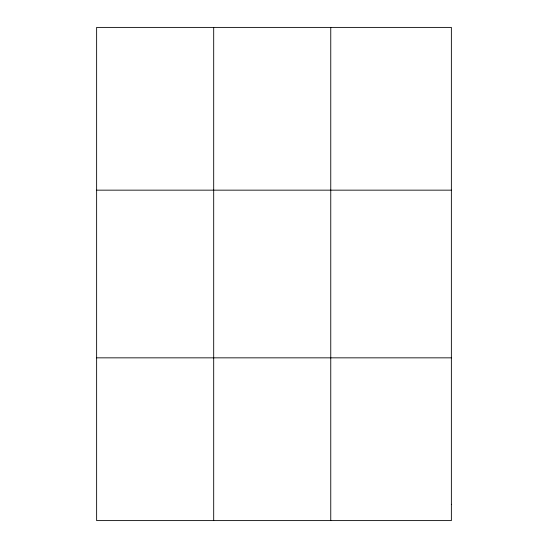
<?xml version="1.0" encoding="UTF-8"?>
<svg xmlns="http://www.w3.org/2000/svg" width="548" height="548" viewBox="0 0 548 548"><rect width="100%" height="100%" fill="white"/><g stroke="black" fill="none" stroke-linecap="round" stroke-linejoin="round"><path stroke-width="0.82" d="M213.693 520.6L213.693 27.4M330.759 520.6L330.759 27.4M96.633 190.156L451.367 190.156M96.633 357.844L451.367 357.844M451.367 504.324L451.367 520.6L96.633 520.6L96.633 27.4L451.367 27.4L451.367 504.324"/></g></svg>
